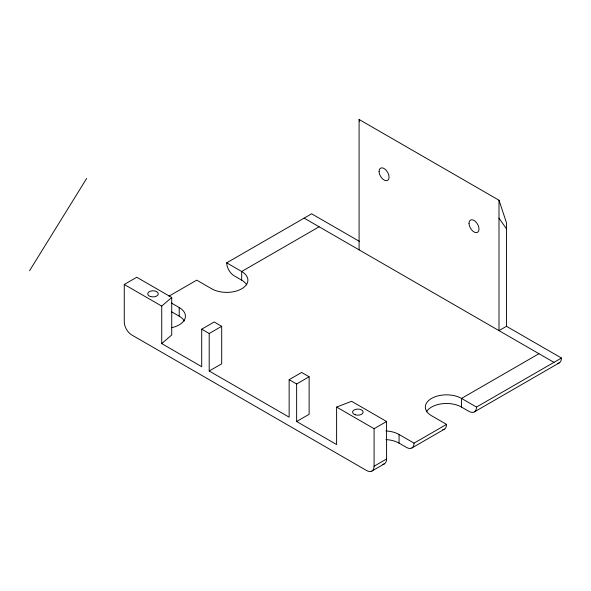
<?xml version="1.0" encoding="UTF-8"?>
<svg xmlns="http://www.w3.org/2000/svg" width="591" height="591" viewBox="0 0 591 591"><rect width="100%" height="100%" fill="white"/><g stroke="black" fill="none" stroke-linecap="round" stroke-linejoin="round"><path stroke-width="0.89" d="M29.55 270.744L86.655 178.438M221.691 326.306L209.199 333.516L209.199 371.015L221.691 363.805L221.691 326.306L214.201 321.977L201.708 329.187L201.708 366.686L161.735 343.607L161.735 306.108L171.73 297.458L136.757 277.26L124.265 284.478L124.265 321.977A10.601 6.117 60 0 0 131.756 334.957L366.59 470.532A10.601 6.117 60 0 0 374.081 466.21L386.573 459L386.573 421.494L351.601 401.304L336.611 407.073L336.611 444.572L296.638 421.494L296.638 383.995L309.13 376.785L309.13 414.284L296.638 421.494M161.735 343.607L171.73 334.957L171.73 297.458M168.989 296.157L196.714 280.149L211.704 288.8A21.195 12.241 0 0 0 241.682 288.8A21.195 12.241 0 0 0 241.682 271.491L319.125 226.781M246.765 284.869A21.195 12.241 0 0 0 241.682 280.149L234.184 275.82A10.601 6.117 60 0 1 226.693 262.84L311.627 213.802L359.424 241.394M209.199 371.015L289.147 417.172L289.147 379.666L301.639 372.456L309.13 376.785M557.705 363.362A10.601 6.117 60 0 0 561.45 358.035L506.487 326.306L498.996 330.628L498.996 200.231L359.092 119.463L359.092 249.86M336.611 407.073L374.081 428.704L386.573 421.494M538.962 353.706L461.519 398.423A21.195 12.241 0 0 0 431.541 398.423A21.195 12.241 0 0 0 431.541 415.724L446.53 424.382A10.601 6.117 60 0 1 442.785 429.709M385.923 439.593A21.195 12.241 0 0 1 399.065 443.132L406.564 447.461A10.601 6.117 60 0 0 414.055 443.132L446.53 424.382M426.458 411.794A21.195 12.241 0 0 1 461.519 407.073L469.018 411.402A10.601 6.117 60 0 0 476.509 407.073L561.45 358.035M371.887 471.064L384.379 463.846M411.861 447.985L444.336 429.236M474.314 411.927L559.256 362.889M304.136 218.131L553.952 362.364M226.693 262.84L241.682 271.491L241.682 280.149M476.509 407.073L461.519 398.423L461.519 407.073M171.338 302.998L179.221 307.549L179.221 316.207A21.195 12.241 0 0 1 184.311 320.928M385.923 430.942A21.195 12.241 0 0 1 399.065 434.474L414.055 443.132M124.265 284.478L161.735 306.108M171.73 311.878L179.221 316.207M201.708 329.187L209.199 333.516M289.147 379.666L296.638 383.995M498.996 218.123L506.487 228.887M498.996 200.231L506.487 222.807L506.487 326.306M359.092 119.463L359.675 121.199M399.065 434.474L399.065 443.132M374.081 428.704L374.081 466.21M386.573 459A10.601 6.117 60 0 1 382.828 464.327M179.221 307.549A21.195 12.241 0 0 1 171.479 327.71M355.198 414.771A5.297 3.058 0 0 0 363.147 412.119A5.297 3.058 0 0 0 355.198 409.474A5.297 3.058 0 0 0 355.198 414.771M150.343 296.497A5.297 3.058 0 0 0 158.292 293.853A5.297 3.058 0 0 0 150.343 291.2A5.297 3.058 0 0 0 150.343 296.497M379.082 171.383A7.062 4.078 60 0 0 386.573 180.706A7.062 4.078 60 0 0 386.573 170.718A7.062 4.078 60 0 0 379.082 171.383M469.018 223.309A7.062 4.078 60 0 0 476.509 232.632A7.062 4.078 60 0 0 476.509 222.637A7.062 4.078 60 0 0 469.018 223.309"/></g></svg>
